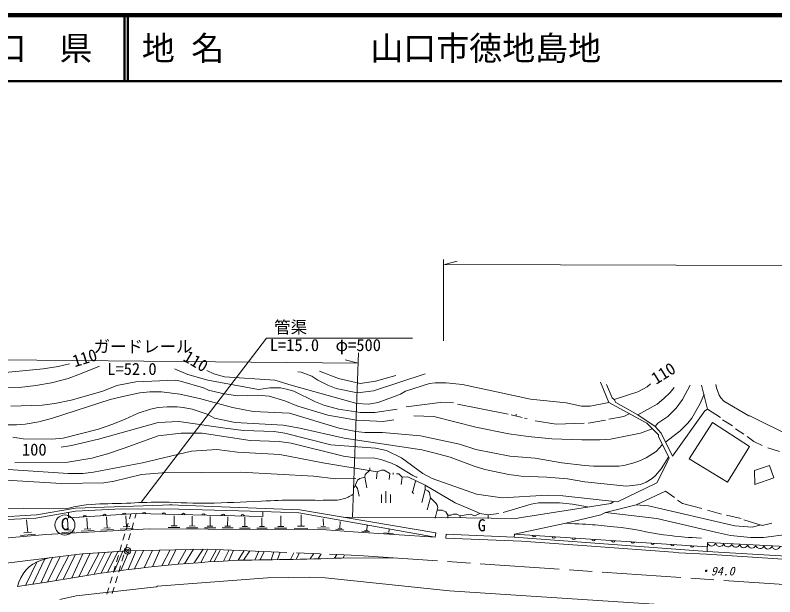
# Model space of a CAD drawing. Units: millimetres, scale not verified. Extents: x 40000 to 680000, y 20000 to 380000.
# Drawn here: x 351176 to 466370, y 291870 to 380000 of the extents above; entities that cross this region are included whole.
import ezdxf
from ezdxf.enums import TextEntityAlignment as Align

# ---------------------------------------------------------------- set-up
doc = ezdxf.new("R2010")
doc.units = ezdxf.units.MM
doc.header["$LTSCALE"] = 1000
doc.header["$PDMODE"] = 32
doc.header["$PDSIZE"] = 500
doc.linetypes.add('CHAIN', pattern=[18.5, 12, -1.5, 3.5, -1.5])
for name, color, linetype, lineweight in [('M-BGD', 7, 'Continuous', 13), ('M-BMK', 2, 'CHAIN', 13), ('M-BMK-SRVR', 3, 'Continuous', 13), ('M-STR-HTXT', 7, 'Continuous', 13), ('M-TTL', 2, 'Continuous', 140), ('M-TTL-LINE', 7, 'Continuous', 50)]:
    doc.layers.add(name, color=color, linetype=linetype, lineweight=lineweight)
doc.layers.add('M-TTL-TXT', color=7, linetype='Continuous')
doc.styles.add('ＭＳ ゴシック', font='')
doc.styles.get('ＭＳ ゴシック').set_extended_font_data('MS Gothic')

msp = doc.modelspace()

# ---------------------------------------------------------------- linework, layer by layer
at = {"layer": 'M-BGD'}
for p, q in [((359394, 327166), (357701, 326743)), ((355415, 326404), (349149, 325812)), ((357701, 326743), (355415, 326404)), ((363966, 326828), (361087, 325642)), ((375311, 326404), (377343, 325558)), ((380222, 326150), (381323, 325642)), ((397325, 326066), (400203, 324965)), ((359225, 324965), (356685, 324288)), ((361087, 325642), (359225, 324965)), ((377343, 325558), (380391, 324711)), ((381323, 325642), (382931, 325219)), ((382931, 325219), (390551, 324711)), ((394023, 325981), (394531, 325896)), ((394531, 325896), (396139, 325304)), ((396139, 325304), (397071, 324711)), ((400203, 324965), (403505, 324203)), ((405537, 323102), (413327, 325642)), ((405791, 324542), (408924, 325388)), ((354314, 323864), (351774, 323610)), ((356685, 324288), (354314, 323864)), ((366591, 323864), (364474, 323018)), ((369469, 324457), (366591, 323864)), ((375481, 324711), (369469, 324457)), ((376243, 324542), (375481, 324711)), ((379714, 323526), (376243, 324542)), ((380391, 324711), (388096, 323272)), ((390551, 324711), (393007, 323949)), ((393007, 323949), (402997, 321155)), ((397071, 324711), (398595, 323949)), ((398595, 323949), (399865, 323441)), ((403505, 324203), (405791, 324542)), ((410363, 323018), (414004, 324203)), ((414004, 324203), (414851, 324288)), ((414851, 324288), (416544, 324288)), ((416544, 324288), (418999, 324034)), ((418999, 324034), (429329, 321832)), ((439912, 324372), (441182, 321324)), ((440843, 324034), (441690, 322002)), ((447024, 323695), (445585, 322933)), ((447532, 324118), (447024, 323695)), ((453543, 323949), (452358, 321748)), ((455237, 323949), (456168, 320308)), ((457438, 324034), (457523, 323526)), ((351774, 323610), (349234, 323526)), ((364474, 323018), (359648, 321663)), ((370062, 322764), (367945, 322340)), ((371586, 322933), (370062, 322764)), ((373364, 322933), (371586, 322933)), ((376158, 322594), (373364, 322933)), ((379121, 321917), (376158, 322594)), ((380476, 323187), (379714, 323526)), ((382593, 322679), (380476, 323187)), ((384879, 322340), (382593, 322679)), ((388096, 323272), (389789, 323526)), ((389789, 323526), (391398, 323526)), ((391398, 323526), (392329, 323356)), ((392329, 323356), (393430, 323018)), ((393430, 323018), (396732, 321409)), ((399865, 323441), (403082, 322764)), ((403082, 322764), (405537, 323102)), ((406215, 321324), (409601, 322594)), ((409601, 322594), (410363, 323018)), ((445585, 322933), (442029, 321748)), ((450495, 322848), (449564, 321917)), ((451088, 323610), (450495, 322848)), ((455660, 322594), (455067, 321155)), ((457523, 323526), (457946, 322425)), ((365575, 321748), (356854, 318954)), ((359648, 321663), (357193, 321155)), ((367945, 322340), (365575, 321748)), ((384117, 320562), (379121, 321917)), ((387927, 322425), (384879, 322340)), ((389705, 322256), (387927, 322425)), ((392075, 321578), (389705, 322256)), ((394023, 320732), (392075, 321578)), ((396732, 321409), (398002, 320901)), ((429329, 321832), (434747, 321240)), ((441690, 322002), (442029, 321748)), ((442029, 321748), (442283, 321324)), ((449564, 321917), (448548, 321070)), ((452358, 321748), (451427, 320478)), ((457946, 322425), (458200, 322002)), ((458200, 322002), (458623, 321494)), ((458623, 321494), (462433, 319292)), ((355245, 320901), (350504, 320732)), ((357193, 321155), (355245, 320901)), ((371671, 320308), (369808, 319716)), ((372856, 320562), (371671, 320308)), ((374211, 320647), (372856, 320562)), ((375735, 320647), (374211, 320647)), ((376666, 320562), (375735, 320647)), ((378021, 320308), (376666, 320562)), ((380307, 319546), (378021, 320308)), ((387249, 319970), (384117, 320562)), ((398595, 319377), (394023, 320732)), ((398002, 320901), (400203, 320308)), ((400203, 320308), (403505, 319800)), ((402997, 321155), (404775, 321070)), ((404775, 321070), (406215, 321324)), ((405707, 319800), (409093, 320308)), ((415613, 321324), (410448, 320647)), ((417645, 321240), (415613, 321324)), ((418237, 321070), (425942, 319546)), ((434747, 321240), (437033, 320732)), ((437033, 320732), (438388, 320732)), ((438388, 320732), (441182, 321324)), ((441182, 321324), (446939, 318192)), ((442283, 321324), (445585, 319462)), ((448548, 321070), (445585, 319462)), ((451427, 320478), (450157, 319208)), ((455067, 321155), (453797, 318954)), ((455745, 320054), (456168, 320308)), ((456168, 320308), (458115, 319038)), ((369808, 319716), (367861, 318784)), ((381407, 318954), (380307, 319546)), ((392753, 319716), (387249, 319970)), ((400288, 317430), (392753, 319716)), ((402913, 318615), (398595, 319377)), ((403505, 319800), (405707, 319800)), ((411633, 319292), (414681, 319208)), ((414681, 319208), (421031, 317599)), ((426365, 319462), (428059, 319038)), ((427127, 319546), (427127, 319292)), ((443468, 319208), (441182, 318784)), ((444399, 319631), (443468, 319208)), ((445585, 319462), (448209, 317684)), ((450157, 319208), (448633, 318192)), ((450834, 313196), (455745, 320054)), ((462433, 319292), (462603, 319292)), ((462603, 319292), (469376, 315906)), ((351351, 317938), (349488, 317938)), ((352705, 318022), (351351, 317938)), ((354737, 318361), (352705, 318022)), ((356854, 318954), (354737, 318361)), ((363797, 315736), (372856, 318276)), ((365998, 318022), (363797, 317260)), ((367861, 318784), (365998, 318022)), ((372856, 318276), (375989, 318446)), ((375989, 318446), (383016, 317430)), ((384540, 318276), (381407, 318954)), ((391821, 317853), (384540, 318276)), ((406977, 318446), (402913, 318615)), ((408585, 318700), (406977, 318446)), ((428397, 318954), (428821, 318869)), ((430006, 318530), (433223, 318022)), ((433223, 318022), (437457, 318192)), ((440674, 318615), (438049, 318192)), ((446939, 318192), (448717, 316414)), ((448633, 318192), (448209, 317684)), ((453205, 318192), (452019, 317006)), ((453797, 318954), (453205, 318192)), ((453374, 312773), (456930, 318276)), ((456930, 318276), (462518, 314636)), ((458454, 318700), (459978, 317768)), ((363797, 317260), (358463, 315906)), ((383016, 317430), (385810, 317091)), ((385810, 317091), (390467, 316922)), ((390467, 316922), (392075, 316668)), ((394361, 317430), (391821, 317853)), ((401050, 315906), (394361, 317430)), ((402828, 316922), (400288, 317430)), ((404183, 316752), (402828, 316922)), ((421031, 317599), (426027, 316583)), ((446008, 316668), (447786, 317345)), ((448209, 317684), (449141, 316668)), ((452019, 317006), (449818, 315313)), ((460401, 317345), (461671, 316498)), ((352367, 315821), (350843, 316075)), ((356685, 315736), (352367, 315821)), ((358463, 315906), (356685, 315736)), ((359733, 314805), (363797, 315736)), ((372856, 316244), (367691, 314382)), ((376327, 316668), (372856, 316244)), ((379545, 316668), (376327, 316668)), ((386826, 315567), (379545, 316668)), ((392075, 316668), (399018, 314890)), ((412819, 314128), (401050, 315906)), ((406892, 316752), (404183, 316752)), ((412649, 316244), (406892, 316752)), ((418576, 314974), (412649, 316244)), ((426027, 316583), (428990, 316160)), ((428990, 316160), (432546, 315821)), ((432546, 315821), (437118, 315652)), ((437118, 315652), (439827, 315652)), ((439827, 315652), (441436, 315736)), ((441436, 315736), (446008, 316668)), ((448717, 316414), (448717, 316160)), ((448717, 316160), (450326, 312858)), ((449141, 316668), (450834, 313196)), ((462179, 316160), (463195, 315398)), ((358124, 314551), (359733, 314805)), ((391229, 315398), (386826, 315567)), ((393007, 315144), (391229, 315398)), ((400965, 313196), (393007, 315144)), ((399018, 314890), (405791, 314382)), ((421031, 314212), (418576, 314974)), ((449310, 314890), (448379, 313874)), ((462518, 314636), (459216, 309217)), ((463195, 315398), (464465, 314805)), ((365151, 313535), (362781, 312858)), ((367691, 314382), (365151, 313535)), ((377936, 313958), (370485, 312180)), ((381746, 314212), (377936, 313958)), ((384879, 313789), (381746, 314212)), ((391313, 313450), (384879, 313789)), ((397833, 312180), (391313, 313450)), ((405791, 314382), (407485, 314043)), ((407485, 314043), (409771, 312942)), ((414681, 313704), (412819, 314128)), ((417137, 313027), (414681, 313704)), ((426196, 313196), (421031, 314212)), ((448379, 313874), (446855, 312942)), ((465312, 314466), (467090, 313874)), ((359140, 312265), (351097, 312180)), ((362781, 312858), (359140, 312265)), ((370485, 312180), (363035, 310741)), ((406045, 310826), (397833, 312180)), ((402743, 312942), (400965, 313196)), ((405707, 312858), (402743, 312942)), ((406638, 312688), (405707, 312858)), ((408247, 312096), (406638, 312688)), ((409771, 312942), (412988, 310572)), ((420777, 311672), (417137, 313027)), ((430006, 312858), (426196, 313196)), ((434070, 312180), (430006, 312858)), ((437541, 311757), (434070, 312180)), ((445754, 312434), (444823, 312096)), ((446855, 312942), (445754, 312434)), ((449141, 311249), (450241, 313027)), ((450072, 312350), (449903, 311926)), ((450326, 312858), (450072, 312350)), ((459216, 309217), (453374, 312773)), ((359225, 310572), (345170, 311503)), ((404945, 311080), (404267, 310402)), ((404945, 311418), (404945, 311080)), ((406723, 311080), (406045, 310826)), ((407146, 311080), (406723, 311080)), ((407993, 310572), (407146, 311080)), ((409009, 311757), (408247, 312096)), ((411464, 310233), (409009, 311757)), ((422386, 311164), (420777, 311672)), ((426027, 310402), (422386, 311164)), ((438896, 311672), (437541, 311757)), ((442706, 311672), (438896, 311672)), ((443468, 311757), (442706, 311672)), ((444823, 312096), (443468, 311757)), ((449141, 311249), (448294, 310233)), ((448463, 309132), (449903, 311926)), ((463280, 310995), (465566, 311757)), ((465566, 311757), (466243, 309894)), ((361426, 310572), (359225, 310572)), ((363035, 310741), (361426, 310572)), ((370316, 310402), (366167, 309386)), ((373449, 310656), (370316, 310402)), ((385387, 310741), (373449, 310656)), ((396393, 310148), (385387, 310741)), ((399780, 309725), (396393, 310148)), ((404183, 309979), (403421, 309810)), ((404267, 310402), (404183, 309979)), ((404183, 309979), (404521, 308370)), ((406045, 310826), (405961, 309725)), ((407908, 309640), (407993, 310572)), ((408501, 310656), (408501, 310402)), ((409009, 310487), (409347, 310487)), ((409347, 310487), (409855, 309979)), ((409855, 309979), (409686, 308878)), ((409855, 309979), (410702, 310064)), ((410702, 310064), (413327, 308794)), ((411972, 309979), (411464, 310233)), ((412141, 309979), (411972, 309979)), ((412988, 310572), (414427, 309810)), ((427889, 310148), (426027, 310402)), ((431784, 309979), (427889, 310148)), ((434917, 309725), (431784, 309979)), ((448294, 310233), (447786, 309810)), ((463365, 308878), (463280, 310995)), ((466243, 309894), (463365, 308878)), ((358209, 309048), (349827, 309556)), ((364643, 309132), (358209, 309048)), ((366167, 309386), (364643, 309132)), ((402828, 309810), (399780, 309725)), ((403082, 309556), (402574, 308370)), ((402743, 308794), (403082, 308286)), ((403421, 309810), (403082, 309556)), ((411887, 309386), (411464, 307862)), ((413327, 308794), (417899, 306084)), ((413327, 308794), (413327, 308116)), ((414427, 309810), (421116, 307439)), ((437541, 309302), (434917, 309725)), ((443891, 308624), (437541, 309302)), ((442537, 306254), (448463, 309132)), ((446008, 308878), (443891, 308624)), ((446855, 309217), (446008, 308878)), ((447786, 309810), (446855, 309217)), ((403082, 308286), (403336, 307100)), ((407408, 306122), (407408, 307872)), ((411464, 307862), (411379, 307778)), ((411379, 307778), (411464, 307608)), ((411464, 307608), (411633, 307524)), ((413327, 308116), (412819, 306169)), ((413327, 308116), (413750, 307947)), ((413750, 307947), (414004, 307693)), ((414004, 307693), (414089, 307016)), ((449818, 307862), (445331, 305830)), ((451173, 306931), (449818, 307862)), ((406708, 306122), (406708, 307347)), ((408108, 306122), (408108, 307347)), ((414173, 306846), (413665, 305068)), ((414089, 307016), (414173, 306846)), ((414173, 306846), (415020, 306000)), ((421116, 307439), (425011, 306846)), ((425011, 306846), (431869, 307270)), ((431869, 307270), (434239, 307185)), ((434239, 307185), (442537, 306254)), ((451596, 306508), (452358, 306000)), ((350081, 305322), (352367, 305238)), ((352367, 305238), (359309, 305322)), ((415274, 305407), (414851, 303798)), ((415020, 306000), (415189, 305746)), ((415189, 305746), (415274, 305407)), ((417899, 306084), (421116, 304730)), ((429413, 305915), (425180, 304645)), ((427974, 303883), (441521, 306000)), ((430514, 306084), (429413, 305915)), ((433731, 306084), (430514, 306084)), ((435679, 305915), (433731, 306084)), ((437965, 305492), (435679, 305915)), ((445331, 305830), (440674, 304645)), ((441521, 306000), (441859, 306254)), ((445331, 305830), (447193, 305661)), ((447193, 305661), (460317, 302613)), ((452358, 306000), (455321, 305238)), ((359257, 304656), (359258, 303837)), ((368066, 302479), (367971, 304149)), ((368711, 304420), (368493, 303688)), ((369330, 303763), (369543, 304471)), ((375268, 302623), (375277, 304150)), ((388746, 304783), (388709, 304053)), ((391455, 302537), (391465, 304118)), ((394530, 302552), (394541, 304315)), ((415274, 304984), (415951, 304984)), ((415951, 304984), (416459, 304730)), ((416459, 304730), (416798, 304222)), ((416798, 304222), (416798, 303798)), ((417221, 304222), (416798, 304222)), ((417645, 304391), (417221, 304222)), ((418153, 304391), (417645, 304391)), ((418661, 304137), (418153, 304391)), ((420185, 304391), (418661, 304137)), ((418661, 303883), (418661, 304137)), ((420862, 304137), (420185, 304391)), ((421624, 304476), (420862, 304137)), ((421116, 304730), (421624, 304476)), ((421624, 304476), (422894, 304306)), ((422894, 304306), (424503, 304476)), ((422894, 304306), (422894, 303714)), ((440674, 304645), (439997, 304306)), ((440674, 304645), (448463, 303714)), ((456168, 304984), (458285, 304391)), ((459047, 304222), (461248, 303714)), ((353071, 301594), (352905, 303515)), ((359194, 301975), (359100, 303635)), ((362145, 302141), (362051, 303801)), ((365102, 302310), (365008, 303975)), ((368293, 303017), (368008, 302059)), ((368840, 302135), (369128, 303093)), ((378020, 302600), (378029, 304089)), ((380728, 302578), (380737, 304030)), ((383393, 302556), (383401, 303971)), ((386015, 302534), (386023, 303913)), ((388596, 302512), (388604, 303856)), ((397945, 302660), (397875, 303690)), ((400403, 302256), (400473, 303268)), ((448463, 303714), (457353, 301682)), ((461671, 303544), (464465, 302698)), ((464465, 302698), (465905, 303036)), ((359683, 302002), (358706, 301947)), ((363138, 301904), (361185, 301793)), ((362633, 302169), (361657, 302114)), ((366098, 302072), (364139, 301961)), ((365592, 302338), (364613, 302282)), ((369065, 302240), (367100, 302128)), ((368557, 302507), (367575, 302451)), ((376165, 302348), (374369, 302359)), ((375718, 302620), (374819, 302626)), ((378895, 302332), (377143, 302343)), ((378458, 302598), (377582, 302603)), ((381581, 302316), (379873, 302327)), ((381155, 302575), (380301, 302580)), ((384224, 302301), (382559, 302311)), ((383809, 302553), (382977, 302558)), ((386825, 302286), (385203, 302295)), ((386421, 302531), (385610, 302536)), ((389385, 302271), (387804, 302280)), ((388991, 302510), (388201, 302515)), ((392383, 302253), (390524, 302264)), ((391920, 302535), (390991, 302540)), ((395566, 302234), (393491, 302246)), ((395049, 302548), (394012, 302555)), ((397032, 302298), (398811, 302262)), ((397547, 302555), (398226, 302532)), ((400986, 302037), (399796, 302118)), ((400701, 302236), (400106, 302277)), ((404147, 301907), (404716, 301886)), ((407821, 301591), (407892, 302059)), ((460317, 302613), (462941, 302444)), ((462941, 302444), (464296, 302782)), ((354231, 301353), (351971, 301157)), ((353636, 301643), (352506, 301545)), ((360188, 301737), (358234, 301626)), ((367808, 301388), (367522, 300430)), ((368351, 300507), (368639, 301465)), ((414869, 300931), (402420, 301738)), ((403745, 301796), (404979, 301716)), ((408523, 301435), (407057, 301544)), ((426890, 301337), (456136, 299451)), ((457353, 301682), (459639, 301174)), ((459639, 301174), (462687, 300835)), ((462687, 300835), (464635, 300835)), ((464635, 300835), (468529, 301343)), ((367322, 299759), (367036, 298801)), ((367861, 298879), (368149, 299837)), ((456169, 300092), (473269, 299191)), ((361426, 298380), (359745, 294731)), ((367670, 298810), (361426, 298380)), ((363891, 298550), (362114, 295117)), ((364835, 298615), (363166, 295277)), ((365853, 298685), (364150, 295422)), ((366721, 298745), (365158, 295566)), ((367504, 298799), (366174, 295705)), ((368467, 298853), (367173, 295838)), ((369543, 298876), (368318, 295984)), ((370621, 298899), (369274, 296101)), ((371990, 298929), (370751, 296273)), ((373112, 298953), (371991, 296410)), ((374693, 298987), (373398, 296556)), ((377093, 299039), (375828, 296787)), ((378203, 299063), (376831, 296874)), ((379689, 299095), (378332, 296995)), ((380373, 299110), (379306, 297068)), ((381705, 299053), (380676, 297163)), ((383611, 298971), (382762, 297291)), ((384289, 298942), (383595, 297337)), ((385895, 298873), (384971, 297404)), ((386757, 298835), (385821, 297415)), ((388138, 298776), (387542, 297439)), ((388944, 298741), (388313, 297451)), ((390421, 298678), (389979, 297479)), ((391357, 298637), (390937, 297497)), ((393450, 298547), (392918, 297536)), ((394314, 298510), (393808, 297555)), ((396485, 298417), (395929, 297603)), ((397554, 298371), (397107, 297632)), ((450962, 298614), (451834, 298545)), ((473181, 297717), (456099, 298747)), ((355618, 297546), (353868, 293773)), ((356814, 297828), (355049, 293952)), ((355170, 297404), (356317, 297768)), ((357993, 297969), (356071, 294109)), ((359303, 298126), (357340, 294324)), ((358446, 294511), (360274, 298242)), ((366836, 298130), (366550, 297172)), ((367371, 297251), (367659, 298209)), ((399932, 298268), (399620, 297700)), ((401120, 298217), (400915, 297737)), ((401690, 297760), (408937, 297739)), ((354466, 297136), (352743, 293602)), ((366350, 296501), (366065, 295542)), ((366882, 295624), (367170, 296581)), ((366392, 293996), (366680, 294953)), ((365865, 294872), (365579, 293913)), ((389451, 294739), (372771, 293469)), ((395801, 294824), (389451, 294739)), ((398171, 294739), (395801, 294824)), ((398171, 294739), (417052, 292792)), ((372602, 293384), (360410, 292030)), ((365379, 293243), (365093, 292284)), ((365902, 292368), (366190, 293325)), ((372771, 293469), (372602, 293384)), ((417052, 292792), (472847, 289151)), ((360410, 292030), (357955, 291437))]:
    msp.add_line(p, q, dxfattribs=at)
for points in [[(309017, 298126), (333598, 302860), (340917, 303475), (354429, 304295), (360327, 305322), (375002, 305831), (374563, 305816), (394341, 305050), (414975, 301540), (414869, 300931), (394184, 304578), (388648, 304787), (376005, 305129), (367316, 305199), (360347, 304848), (354297, 303780), (343433, 303277), (340882, 303148), (333557, 302458), (314132, 298719)], [(388709, 304053), (369615, 304475), (359258, 303837)], [(439997, 304306), (434672, 303019), (426890, 301337)], [(427974, 303883), (427080, 303730), (415811, 303888), (401013, 303915)], [(402420, 301738), (398335, 302018), (371479, 302176), (355826, 301289), (343895, 300259)], [(404459, 301955), (404480, 302018), (404536, 302652)], [(450962, 298614), (438550, 299538), (427939, 300275), (416485, 300749), (416532, 301381), (426855, 300893), (426890, 301337)], [(426855, 300893), (456099, 298747), (456169, 300092)], [(351536, 293420), (355899, 294080), (360839, 294916), (362548, 298457)], [(375523, 299005), (375419, 298745), (374388, 296654)], [(382303, 299027), (382218, 298827), (381354, 297207)], [(451834, 298545), (455997, 298308), (485433, 296406), (485445, 297097), (473181, 297717), (473269, 299191)]]:
    msp.add_lwpolyline(points, dxfattribs=at)
msp.add_circle((358716, 302750), 1516, dxfattribs=at)
for centre, radius, start, end in [((361733, 303933), 256, 16.20684, 170.84607), ((364727, 304118), 256, 16.20684, 170.84607), ((367721, 304302), 256, 16.20684, 170.84607), ((370713, 304395), 256, 11.4145, 166.05374), ((373712, 304329), 256, 11.4145, 166.05374), ((376711, 304262), 256, 11.4145, 166.05374), ((379710, 304196), 256, 11.4145, 166.05374), ((382710, 304130), 256, 11.4145, 166.05374), ((385709, 304063), 256, 11.4145, 166.05374), ((429888, 301200), 256, 188.98924, 343.62847), ((432881, 301007), 256, 188.98924, 343.62847), ((435875, 300814), 256, 188.98924, 343.62847), ((438869, 300621), 256, 188.98924, 343.62847), ((441863, 300428), 256, 188.98924, 343.62847), ((444857, 300235), 256, 188.98924, 343.62847), ((447850, 300041), 256, 188.98924, 343.62847), ((450844, 299848), 256, 188.98924, 343.62847), ((453838, 299655), 256, 188.98924, 343.62847), ((456786, 300184), 624, 188.4456, 345.52162), ((458008, 300120), 624, 188.4456, 345.52162), ((459229, 300055), 624, 188.4456, 345.52162), ((460451, 299991), 624, 188.4456, 345.52162), ((461672, 299927), 624, 188.4456, 345.52162), ((462893, 299862), 624, 188.4456, 345.52162), ((464115, 299798), 624, 188.4456, 345.52162), ((465336, 299734), 624, 188.4456, 345.52162), ((466558, 299669), 624, 188.4456, 345.52162), ((356692, 292367), 5262, 106.81572, 168.46126), ((394820, 83622), 214009, 92.63778, 99.13611), ((373625, 1224450), 927115, 270.70116, 271.73467)]:
    msp.add_arc(centre, radius, start, end, dxfattribs=at)
for points, knots in [([(359309, 305322), (360530, 305589), (360905, 305640), (361936, 305783), (364021, 306073), (365217, 305931), (367320, 306017), (369344, 306100), (370477, 306189), (372504, 306204), (375503, 306227), (377181, 306022), (380180, 306052), (383440, 306085), (385262, 306261), (388519, 306375), (390514, 306444), (391631, 306519), (393627, 306533), (395551, 306546), (396629, 306445), (398551, 306506), (399469, 306536), (400017, 306420), (400895, 306691), (401534, 306888), (401805, 307020), (402449, 307410)], [0, 0, 0, 0, 1, 1, 1, 2, 2, 2, 3, 3, 3, 4, 4, 4, 5, 5, 5, 6, 6, 6, 7, 7, 7, 8, 8, 8, 9, 9, 9, 9]), ([(434672, 303019), (438675, 302807), (439811, 302759), (443080, 302352), (446009, 301988), (447605, 301459), (450540, 301141), (452380, 300942), (453012, 300882), (455262, 300755)], [0, 0, 0, 0, 1, 1, 1, 2, 2, 2, 3, 3, 3, 3])]:
    msp.add_open_spline(points, degree=3, knots=knots, dxfattribs=at)
at = {"layer": 'M-BMK'}
for points in [[(268516, 286035), (280315, 287458), (349403, 296940), (361426, 298380), (368210, 298847)], [(368210, 298847), (380373, 299110), (403251, 298126), (468530, 293681)]]:
    msp.add_lwpolyline(points, dxfattribs=at)
at = {"layer": 'M-BMK-SRVR'}
msp.add_circle((368210, 298847), 500, dxfattribs=at)
msp.add_point((368210, 298847), dxfattribs=at)
at = {"layer": 'M-STR-HTXT'}
for p, q in [((416121, 342999), (416121, 330638)), ((416290, 342237), (418224, 342748)), ((416290, 342237), (572693, 341729)), ((389281, 331061), (370316, 306254)), ((389281, 331061), (411445, 331086)), ((403251, 328860), (402320, 303968)), ((349065, 327759), (403167, 327251)), ((403167, 327251), (401240, 327787))]:
    msp.add_line(p, q, dxfattribs=at)
at = {"layer": 'M-TTL'}
msp.add_line((680000, 380000), (40000, 380000), dxfattribs=at)
at = {"layer": 'M-TTL-LINE'}
for p, q in [((367750, 380000), (367750, 370000)), ((368250, 380000), (368250, 370000)), ((40000, 370000), (680000, 370000))]:
    msp.add_line(p, q, dxfattribs=at)

# ---------------------------------------------------------------- texts
at = {"layer": 'M-BGD', "style": 'ＭＳ ゴシック'}
for rotation, p in [(17.583, (360374, 326120)), (329.339, (376220, 327267)), (32.022, (448652, 323511))]:
    msp.add_text('110', height=1833, rotation=rotation, dxfattribs=at).set_placement(p, align=Align.BOTTOM_LEFT)
for s, p in [('100', (352201, 312716)), ('C', (358072, 301441)), ('G', (421316, 301243))]:
    msp.add_text(s, height=1833, dxfattribs=at).set_placement(p, align=Align.BOTTOM_LEFT)
at = {"layer": 'M-BGD', "style": 'ＭＳ ゴシック', "oblique": 15}
msp.add_text('・94.0', height=1320, dxfattribs=at).set_placement((454878, 294713), align=Align.BOTTOM_LEFT)
at = {"layer": 'M-STR-HTXT', "style": 'ＭＳ ゴシック'}
for s, p in [('管渠', (390440, 331256)), ('ガードレール', (363063, 328340)), ('L=15.0\u3000φ=500', (389779, 328554)), ('L=52.0', (365139, 324935))]:
    msp.add_text(s, height=1833, dxfattribs=at).set_placement(p, align=Align.BOTTOM_LEFT)
at = {"layer": 'M-TTL-TXT', "style": 'ＭＳ ゴシック'}
msp.add_text('山\u3000口\u3000県', height=3666, dxfattribs=at).set_placement((350375, 375000), align=Align.MIDDLE_CENTER)
for s, p in [('地 名', (370380, 375000)), ('山口市徳地島地', (405024, 375000))]:
    msp.add_text(s, height=3666, dxfattribs=at).set_placement(p, align=Align.MIDDLE_LEFT)

doc.saveas('drawing.dxf')
